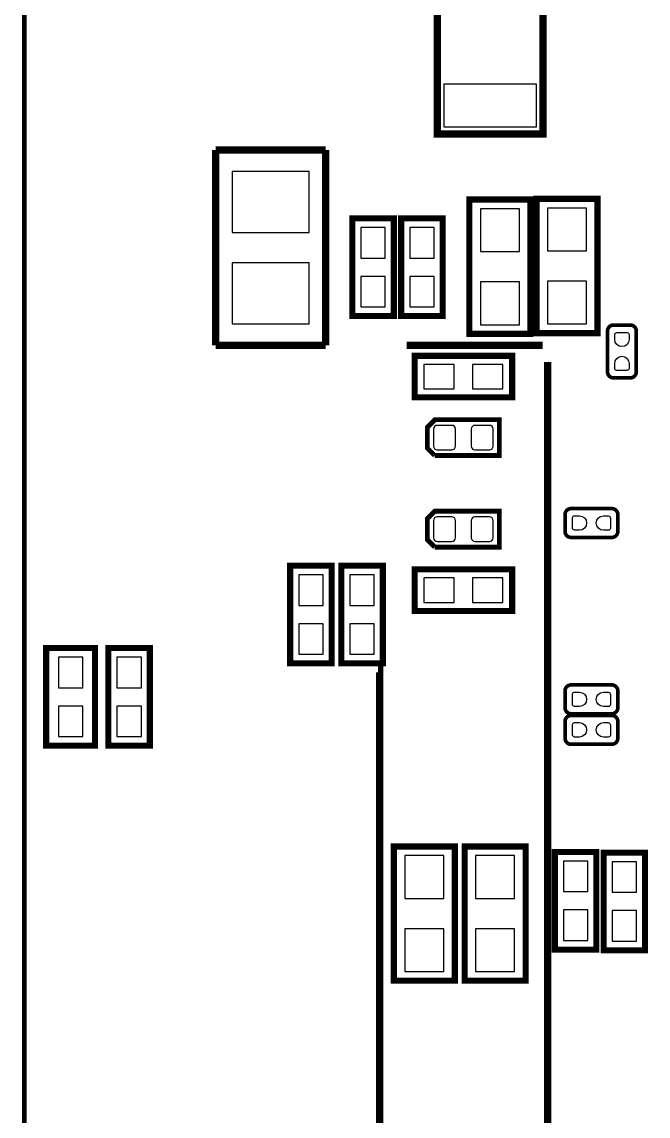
# Model space of a CAD drawing. Extents: x 6 to 176, y -11 to 159.
# Drawn here: x 82.81 to 95.85, y 73.67 to 96.44 of the extents above; entities that cross this region are included whole.
import ezdxf

# ---------------------------------------------------------------- set-up
doc = ezdxf.new("R2010")
doc.units = 0
for name, color, linetype in [('BG_SILKSCREEN_BOTTOM', 122, 'CONTINUOUS'), ('PG_NEW_SLIK-BOT', 231, 'CONTINUOUS'), ('PG_SILKSCREEN_BOTTOM', 122, 'CONTINUOUS'), ('PIN_BOTTOM', 12, 'CONTINUOUS')]:
    doc.layers.add(name, color=color, linetype=linetype)

msp = doc.modelspace()

# ---------------------------------------------------------------- linework, layer by layer
at = {"layer": 'BG_SILKSCREEN_BOTTOM', "const_width": 0.1524}
for points in [[(90.81516, 89.7128), (93.6498, 89.7128)], [(93.757242, 89.367106), (93.757242, 68.55079)], [(83.0326, 63.1952), (90.253312, 70.38086), (90.253312, 82.9818), (90.2208, 82.9818)]]:
    msp.add_lwpolyline(points, dxfattribs=at)
at = {"layer": 'PG_NEW_SLIK-BOT'}
for points, const_width in [([(91.457526, 94.11208), (91.457526, 97.91192), (93.657674, 97.91192), (93.657674, 94.11208), (91.457526, 94.11208)], 0.150114), ([(89.1286, 93.7768), (86.8426, 93.7768)], 0.1524), ([(86.8426, 93.7768), (86.8426, 89.7128)], 0.1524), ([(89.1286, 89.7128), (89.1286, 93.7768)], 0.1524), ([(92.1258, 92.74683), (92.1258, 89.95283), (93.3958, 89.95283), (93.3958, 92.74683), (92.1258, 92.74683)], 0.127), ([(93.5228, 92.7608), (93.5228, 89.9668), (94.7928, 89.9668), (94.7928, 92.7608), (93.5228, 92.7608)], 0.127), ([(89.6874, 92.3544), (89.6874, 90.3224), (90.551, 90.3224), (90.551, 92.3544), (89.6874, 92.3544)], 0.127), ([(90.7034, 92.3544), (90.7034, 90.3224), (91.567, 90.3224), (91.567, 92.3544), (90.7034, 92.3544)], 0.127), ([(95.473774, 90.135964), (95.127572, 90.135964)], 0.0762), ([(95.000572, 90.008964), (95.000572, 89.16289)], 0.0762), ([(95.600774, 89.16289), (95.600774, 90.008964)], 0.0762), ([(86.8426, 89.7128), (89.1286, 89.7128)], 0.1524), ([(93.0148, 89.49563), (90.9828, 89.49563), (90.9828, 88.63203), (93.0148, 88.63203), (93.0148, 89.49563)], 0.127), ([(95.127572, 89.03589), (95.473774, 89.03589)], 0.0762), ([(91.4019, 87.42045), (92.7481, 87.42045), (92.7481, 88.16721), (91.40698, 88.16721), (91.2495, 88.00973), (91.2495, 87.572596), (91.4019, 87.420196)], 0.1016), ([(91.4019, 85.51545), (92.7481, 85.51545), (92.7481, 86.26221), (91.40698, 86.26221), (91.2495, 86.10473), (91.2495, 85.667596), (91.4019, 85.515196)], 0.1016), ([(95.088964, 86.316058), (94.24289, 86.316058)], 0.0762), ([(94.11589, 86.189058), (94.11589, 85.842856)], 0.0762), ([(95.215964, 85.842856), (95.215964, 86.189058)], 0.0762), ([(94.24289, 85.715856), (95.088964, 85.715856)], 0.0762), ([(89.2556, 83.09483), (89.2556, 85.12683), (88.392, 85.12683), (88.392, 83.09483), (89.2556, 83.09483)], 0.127), ([(90.3224, 83.09483), (90.3224, 85.12683), (89.4588, 85.12683), (89.4588, 83.09483), (90.3224, 83.09483)], 0.127), ([(93.0148, 85.05063), (90.9828, 85.05063), (90.9828, 84.18703), (93.0148, 84.18703), (93.0148, 85.05063)], 0.127), ([(84.328, 81.3816), (84.328, 83.4136), (83.312, 83.4136), (83.312, 81.3816), (84.328, 81.3816)], 0.127), ([(84.6074, 83.4136), (84.6074, 81.3816), (85.471, 81.3816), (85.471, 83.4136), (84.6074, 83.4136)], 0.127), ([(95.088964, 82.647028), (94.24289, 82.647028)], 0.0762), ([(94.11589, 82.520028), (94.11589, 82.173826)], 0.0762), ([(95.215964, 82.173826), (95.215964, 82.520028)], 0.0762), ([(94.24289, 82.046826), (95.088964, 82.046826)], 0.0762), ([(95.088964, 82.012028), (94.24289, 82.012028)], 0.0762), ([(94.11589, 81.885028), (94.11589, 81.538826)], 0.0762), ([(95.215964, 81.538826), (95.215964, 81.885028)], 0.0762), ([(94.24289, 81.411826), (95.088964, 81.411826)], 0.0762), ([(90.551, 79.28483), (90.551, 76.49083), (91.821, 76.49083), (91.821, 79.28483), (90.551, 79.28483)], 0.127), ([(92.0242, 79.28483), (92.0242, 76.49083), (93.2942, 76.49083), (93.2942, 79.28483), (92.0242, 79.28483)], 0.127), ([(93.9038, 79.1718), (93.9038, 77.1398), (94.7674, 77.1398), (94.7674, 79.1718), (93.9038, 79.1718)], 0.127), ([(94.9198, 79.15783), (94.9198, 77.12583), (95.7834, 77.12583), (95.7834, 79.15783), (94.9198, 79.15783)], 0.127)]:
    msp.add_lwpolyline(points, dxfattribs=dict(at, const_width=const_width))
at = {"layer": 'PG_NEW_SLIK-BOT', "const_width": 0.0762}
for points in [[(95.127572, 90.135964, 0.414214), (95.000572, 90.008964)], [(95.600774, 90.008964, 0.414214), (95.473774, 90.135964)], [(95.000572, 89.16289, 0.414214), (95.127572, 89.03589)], [(95.473774, 89.03589, 0.414214), (95.600774, 89.16289)], [(94.24289, 86.316058, 0.414214), (94.11589, 86.189058)], [(95.215964, 86.189058, 0.414214), (95.088964, 86.316058)], [(94.11589, 85.842856, 0.414214), (94.24289, 85.715856)], [(95.088964, 85.715856, 0.414214), (95.215964, 85.842856)], [(94.24289, 82.647028, 0.414214), (94.11589, 82.520028)], [(95.215964, 82.520028, 0.414214), (95.088964, 82.647028)], [(94.11589, 82.173826, 0.414214), (94.24289, 82.046826)], [(95.088964, 82.046826, 0.414214), (95.215964, 82.173826)], [(94.24289, 82.012028, 0.414214), (94.11589, 81.885028)], [(95.215964, 81.885028, 0.414214), (95.088964, 82.012028)], [(94.11589, 81.538826, 0.414214), (94.24289, 81.411826)], [(95.088964, 81.411826, 0.414214), (95.215964, 81.538826)]]:
    msp.add_lwpolyline(points, format="xyb", dxfattribs=at)
at = {"layer": 'PG_SILKSCREEN_BOTTOM', "const_width": 0.100076}
msp.add_lwpolyline([(82.855308, 44.29887), (82.855308, 114.798856)], dxfattribs=at)
at = {"layer": 'PIN_BOTTOM'}
for points in [[(91.5924, 94.26194), (93.5228, 94.26194), (93.5228, 95.15094), (91.5924, 95.15094)], [(88.7857, 92.0623), (88.7857, 93.3323), (87.1855, 93.3323), (87.1855, 92.0623)], [(93.1672, 92.55633), (92.3544, 92.55633), (92.3544, 91.66733), (93.1672, 91.66733)], [(94.5642, 92.5703), (93.7514, 92.5703), (93.7514, 91.6813), (94.5642, 91.6813)], [(90.3732, 91.5289), (90.3732, 92.1639), (89.8652, 92.1639), (89.8652, 91.5289)], [(91.3892, 91.5289), (91.3892, 92.1639), (90.8812, 92.1639), (90.8812, 91.5289)], [(88.7857, 90.1573), (88.7857, 91.4273), (87.1855, 91.4273), (87.1855, 90.1573)], [(90.3732, 90.5129), (90.3732, 91.1479), (89.8652, 91.1479), (89.8652, 90.5129)], [(91.3892, 90.5129), (91.3892, 91.1479), (90.8812, 91.1479), (90.8812, 90.5129)], [(93.1672, 91.03233), (92.3544, 91.03233), (92.3544, 90.14333), (93.1672, 90.14333)], [(94.5642, 91.0463), (93.7514, 91.0463), (93.7514, 90.1573), (94.5642, 90.1573)], [(91.1733, 88.80983), (91.8083, 88.80983), (91.8083, 89.31783), (91.1733, 89.31783)], [(92.1893, 88.80983), (92.8243, 88.80983), (92.8243, 89.31783), (92.1893, 89.31783)], [(88.5698, 84.93633), (88.5698, 84.30133), (89.0778, 84.30133), (89.0778, 84.93633)], [(89.6366, 84.93633), (89.6366, 84.30133), (90.1446, 84.30133), (90.1446, 84.93633)], [(91.1733, 84.36483), (91.8083, 84.36483), (91.8083, 84.87283), (91.1733, 84.87283)], [(92.1893, 84.36483), (92.8243, 84.36483), (92.8243, 84.87283), (92.1893, 84.87283)], [(88.5698, 83.92033), (88.5698, 83.28533), (89.0778, 83.28533), (89.0778, 83.92033)], [(89.6366, 83.92033), (89.6366, 83.28533), (90.1446, 83.28533), (90.1446, 83.92033)], [(83.566, 82.5881), (84.074, 82.5881), (84.074, 83.2231), (83.566, 83.2231)], [(85.2932, 82.5881), (85.2932, 83.2231), (84.7852, 83.2231), (84.7852, 82.5881)], [(83.566, 81.5721), (84.074, 81.5721), (84.074, 82.2071), (83.566, 82.2071)], [(85.2932, 81.5721), (85.2932, 82.2071), (84.7852, 82.2071), (84.7852, 81.5721)], [(91.5924, 79.09433), (90.7796, 79.09433), (90.7796, 78.20533), (91.5924, 78.20533)], [(93.0656, 79.09433), (92.2528, 79.09433), (92.2528, 78.20533), (93.0656, 78.20533)], [(94.5896, 78.3463), (94.5896, 78.9813), (94.0816, 78.9813), (94.0816, 78.3463)], [(95.6056, 78.33233), (95.6056, 78.96733), (95.0976, 78.96733), (95.0976, 78.33233)], [(94.5896, 77.3303), (94.5896, 77.9653), (94.0816, 77.9653), (94.0816, 77.3303)], [(95.6056, 77.31633), (95.6056, 77.95133), (95.0976, 77.95133), (95.0976, 77.31633)], [(91.5924, 77.57033), (90.7796, 77.57033), (90.7796, 76.68133), (91.5924, 76.68133)], [(93.0656, 77.57033), (92.2528, 77.57033), (92.2528, 76.68133), (93.0656, 76.68133)]]:
    msp.add_lwpolyline(points, close=True, dxfattribs=at)
for points in [[(95.150686, 89.83599), (95.150686, 89.93759, -0.375524), (95.1992, 89.980008), (95.4151, 89.980008, -0.365699), (95.450914, 89.93759), (95.450914, 89.83599, -0.999521)], [(95.450914, 89.33561), (95.450914, 89.23401, -0.375524), (95.4024, 89.191592), (95.1865, 89.191592, -0.365699), (95.150686, 89.23401), (95.150686, 89.33561, -0.999521)], [(91.8337, 87.97163, 0.414214), (91.7575, 88.04783), (91.4527, 88.04783, 0.414214), (91.3765, 87.97163), (91.3765, 87.61603, 0.414214), (91.4527, 87.53983), (91.7575, 87.53983, 0.414214), (91.8337, 87.61603)], [(92.6211, 87.97163, 0.414214), (92.5449, 88.04783), (92.2401, 88.04783, 0.414214), (92.1639, 87.97163), (92.1639, 87.61603, 0.414214), (92.2401, 87.53983), (92.5449, 87.53983, 0.414214), (92.6211, 87.61603)], [(91.8337, 86.06663, 0.414214), (91.7575, 86.14283), (91.4527, 86.14283, 0.414214), (91.3765, 86.06663), (91.3765, 85.71103, 0.414214), (91.4527, 85.63483), (91.7575, 85.63483, 0.414214), (91.8337, 85.71103)], [(92.6211, 86.06663, 0.414214), (92.5449, 86.14283), (92.2401, 86.14283, 0.414214), (92.1639, 86.06663), (92.1639, 85.71103, 0.414214), (92.2401, 85.63483), (92.5449, 85.63483, 0.414214), (92.6211, 85.71103)], [(94.41561, 85.865716), (94.31401, 85.865716, -0.375524), (94.271592, 85.91423), (94.271592, 86.13013, -0.365699), (94.31401, 86.165944), (94.41561, 86.165944, -0.999521)], [(94.91599, 86.165944), (95.01759, 86.165944, -0.375524), (95.060008, 86.11743), (95.060008, 85.90153, -0.365699), (95.01759, 85.865716), (94.91599, 85.865716, -0.999521)], [(94.41561, 82.196686), (94.31401, 82.196686, -0.375524), (94.271592, 82.2452), (94.271592, 82.4611, -0.365699), (94.31401, 82.496914), (94.41561, 82.496914, -0.999521)], [(94.91599, 82.496914), (95.01759, 82.496914, -0.375524), (95.060008, 82.4484), (95.060008, 82.2325, -0.365699), (95.01759, 82.196686), (94.91599, 82.196686, -0.999521)], [(94.41561, 81.561686), (94.31401, 81.561686, -0.375524), (94.271592, 81.6102), (94.271592, 81.8261, -0.365699), (94.31401, 81.861914), (94.41561, 81.861914, -0.999521)], [(94.91599, 81.861914), (95.01759, 81.861914, -0.375524), (95.060008, 81.8134), (95.060008, 81.5975, -0.365699), (95.01759, 81.561686), (94.91599, 81.561686, -0.999521)]]:
    msp.add_lwpolyline(points, format="xyb", close=True, dxfattribs=at)

doc.saveas('drawing.dxf')
